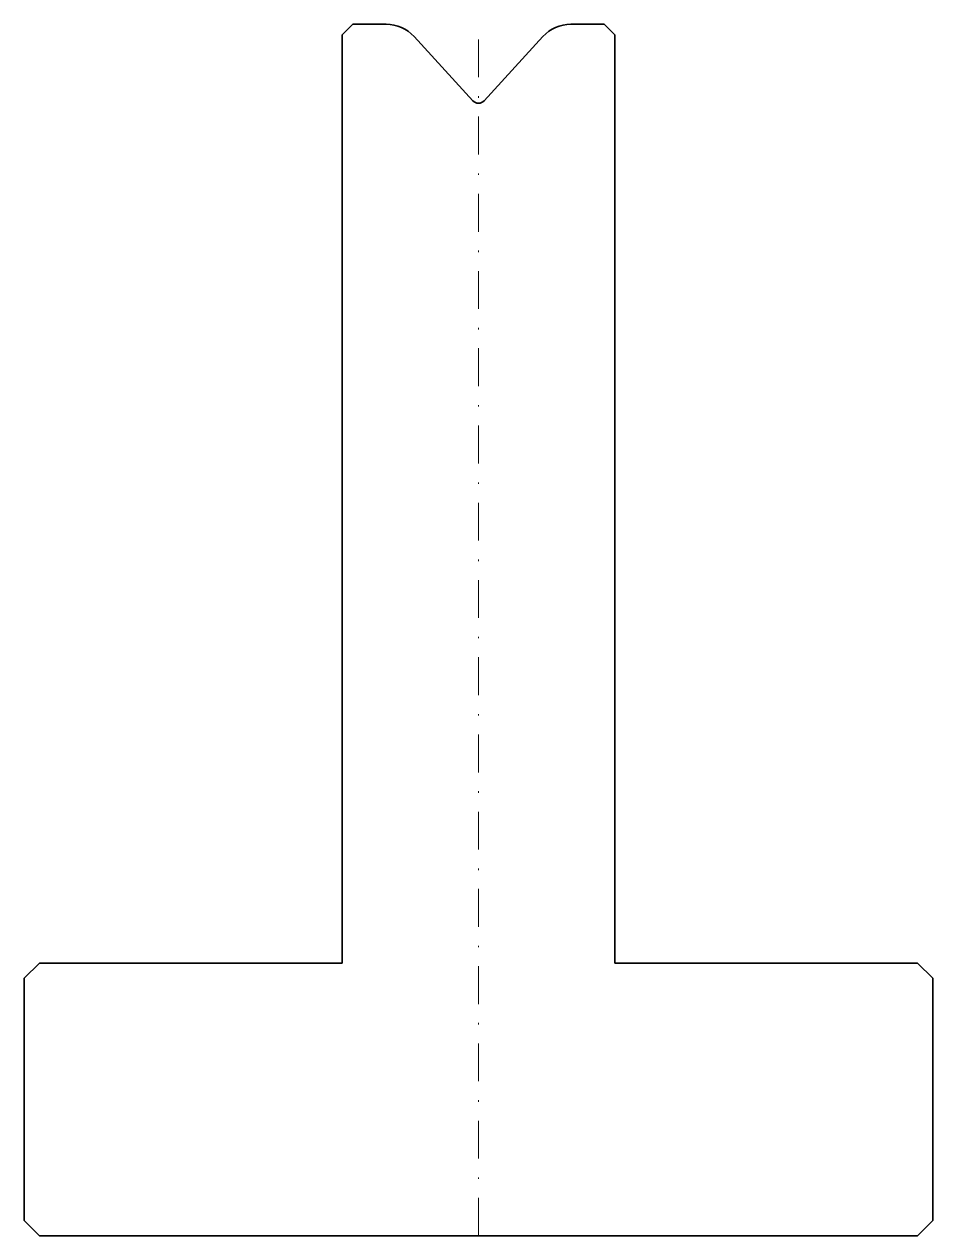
# Model space of a CAD drawing. Header units: millimetres. Extents: x -30 to 30, y -80 to 0.
import ezdxf

# ---------------------------------------------------------------- set-up
doc = ezdxf.new("R2010")
doc.units = ezdxf.units.MM
doc.header["$LTSCALE"] = 5
doc.linetypes.add('AUSGEZOGEN', pattern=[0])
doc.linetypes.add('DASHDOT', pattern=[1, 0.5, -0.25, 0, -0.25])
doc.layers.add('2', color=7, linetype='Continuous')

msp = doc.modelspace()

# ---------------------------------------------------------------- linework, layer by layer
at = {"layer": '2', "color": 7, "linetype": 'DASHDOT', "lineweight": 18}
msp.add_line((0, -80), (0, 0), dxfattribs=at)
at = {"layer": '2', "color": 7, "linetype": 'AUSGEZOGEN', "lineweight": 35}
for p, q in [((8.3, 0), (6.1, 0)), ((9, -0.7), (8.3, 0)), ((-8.3, 0), (-9, -0.7)), ((-9, -0.7), (-9, -62)), ((-6.1, 0), (-8.3, 0)), ((9, -62), (9, -0.7)), ((-0.369, -5.054), (-4.257, -0.811)), ((4.257, -0.811), (0.369, -5.054)), ((-29, -62), (-30, -63)), ((-9, -62), (-29, -62)), ((29, -62), (9, -62)), ((30, -63), (29, -62)), ((-30, -63), (-30, -79)), ((30, -79), (30, -63)), ((-30, -79), (-29, -80)), ((29, -80), (30, -79)), ((-29, -80), (29, -80))]:
    msp.add_line(p, q, dxfattribs=at)
for centre, radius, start, end in [((-6.1, -2.5), 2.5, 42.5, 90), ((6.1, -2.5), 2.5, 90, 137.5), ((0, -4.716), 0.5, 222.5, 317.5)]:
    msp.add_arc(centre, radius, start, end, dxfattribs=at)

doc.saveas('drawing.dxf')
